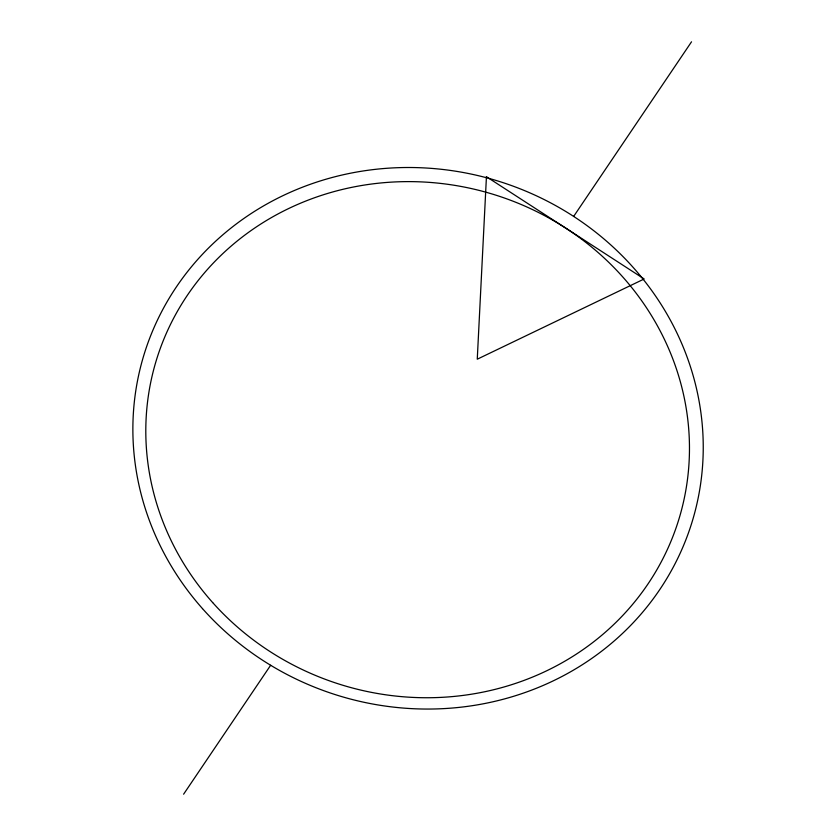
<?xml version="1.0" encoding="UTF-8"?>
<svg xmlns="http://www.w3.org/2000/svg" width="836" height="836" viewBox="0 0 836 836"><rect width="100%" height="100%" fill="white"/><g stroke="black" fill="none" stroke-linecap="round" stroke-linejoin="round"><path stroke-width="1.25" d="M183.606 794.2L270.645 665.268M573.653 216.419L691.529 41.8M486.437 176.709L477.262 359.198L644.18 278.973L486.437 176.709M202.5 608.629A286.518 269.37 16.4 0 0 687.547 535.374A286.518 269.37 16.4 0 0 364.109 170.826A286.518 269.37 16.4 0 0 202.5 608.629M212.678 602.578A273.1 256.715 16.4 0 0 674.756 531.56A273.1 256.715 16.4 0 0 365.478 184.892A273.1 256.715 16.4 0 0 212.678 602.578"/></g></svg>
